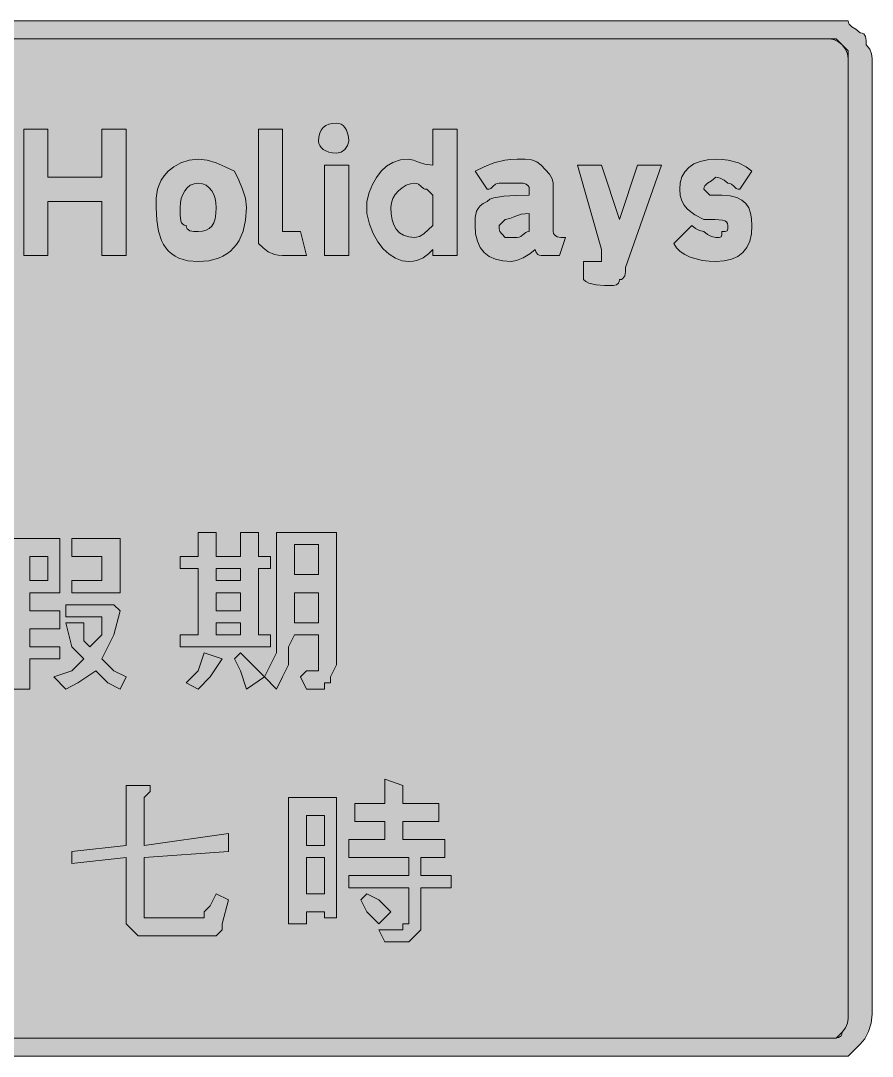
# Model space of a CAD drawing. Header units: metres. Extents: x 12 to 556, y 31 to 238.
# Drawn here: x 386 to 555.8, y 31.4 to 237.8 of the extents above; entities that cross this region are included whole.
import ezdxf

# ---------------------------------------------------------------- set-up
doc = ezdxf.new("R2010")
doc.units = ezdxf.units.M
doc.layers.add('FILL_BLACK_000000', color=7, linetype='Continuous', true_color=0x000000)
doc.layers.add('FILL_WHITE_FFFFFF', color=7, linetype='Continuous', true_color=0xffffff)

msp = doc.modelspace()

# ---------------------------------------------------------------- hatches: boundary and pattern name
at = {"layer": 'FILL_BLACK_000000', "true_color": 0x000000}
h = msp.add_hatch(color=7, dxfattribs=at)
h.dxf.hatch_style = 1
h.paths.add_polyline_path([(550.95, 237.84), (551, 237.44), (551.16, 237.13), (551.7, 236.64), (552.47, 236.15), (553.35, 235.44), (553.75, 235.39), (554.04, 235.23), (554.4, 234.69), (554.53, 233.92), (554.55, 233.04), (555.24, 232.14), (555.6, 231.24), (555.73, 230.34), (555.75, 229.44), (555.75, 39.84), (555.54, 38.06), (555, 36.39), (554.23, 34.95), (553.35, 33.84), (550.95, 31.44), (547.35, 31.44), (20.55, 31.44), (18.77, 31.48), (17.1, 31.74), (16.34, 32.03), (15.66, 32.45), (15.05, 33.05), (14.55, 33.84), (13.67, 34.95), (12.9, 36.39), (12.36, 38.06), (12.15, 39.84), (12.15, 229.44), (12.36, 231.22), (12.9, 232.89), (13.67, 234.33), (14.55, 235.44), (15.05, 236.23), (15.66, 236.83), (16.34, 237.25), (17.1, 237.54), (18.77, 237.8), (20.55, 237.84), (547.35, 237.84), (550.95, 237.84)])
h.paths.add_polyline_path([(18.79, 233.83), (17.98, 233.35), (17.25, 232.74), (16.64, 232.01), (16.16, 231.2), (15.86, 230.34), (15.75, 229.44), (15.75, 39.84), (15.77, 39.13), (15.9, 38.64), (16.26, 38.15), (16.95, 37.44), (16.95, 36.24), (17.85, 35.55), (18.75, 35.19), (19.65, 35.06), (20.55, 35.04), (547.35, 35.04), (548.23, 35.06), (549, 35.19), (549.54, 35.55), (549.7, 35.84), (549.75, 36.24), (550.44, 37.14), (550.8, 38.04), (550.93, 38.94), (550.95, 39.84), (550.95, 229.44), (550.93, 230.34), (550.8, 231.24), (550.44, 232.14), (549.75, 233.04), (549, 233.64), (548.23, 234.05), (547.35, 234.24), (20.55, 234.24), (19.65, 234.13), (18.79, 233.83)], flags=16)
h = msp.add_hatch(color=7, dxfattribs=at)
h.dxf.hatch_style = 1
h.paths.add_polyline_path([(451.14, 212.96), (450.6, 212.19), (449.83, 211.65), (448.95, 211.44), (448.11, 211.49), (447.37, 211.65), (446.76, 211.88), (446.25, 212.19), (445.86, 212.55), (445.57, 212.96), (445.41, 213.39), (445.35, 213.84), (445.41, 214.68), (445.57, 215.41), (445.86, 216.03), (446.25, 216.54), (446.76, 216.93), (447.37, 217.21), (448.11, 217.38), (448.95, 217.44), (449.4, 217.38), (449.83, 217.21), (450.24, 216.93), (450.6, 216.54), (450.91, 216.03), (451.14, 215.41), (451.3, 214.68), (451.35, 213.84), (451.14, 212.96)])
h = msp.add_hatch(color=7, dxfattribs=at)
h.dxf.hatch_style = 1
h.paths.add_polyline_path([(396.15, 206.64), (402.15, 206.64), (402.15, 216.24), (406.95, 216.24), (406.95, 191.04), (402.15, 191.04), (402.15, 201.84), (396.15, 201.84), (391.35, 201.84), (391.35, 191.04), (386.55, 191.04), (386.55, 216.24), (391.35, 216.24), (391.35, 206.64), (396.15, 206.64)])
h = msp.add_hatch(color=7, dxfattribs=at)
h.dxf.hatch_style = 1
h.paths.add_polyline_path([(438.15, 197.04), (438.15, 195.84), (441.75, 195.84), (442.95, 191.04), (441.75, 191.04), (438.15, 191.04), (437.3, 191.09), (436.56, 191.25), (435.3, 191.79), (434.27, 192.56), (433.35, 193.44), (433.35, 194.64), (433.35, 216.24), (438.15, 216.24), (438.15, 197.04)])
h = msp.add_hatch(color=7, dxfattribs=at)
h.dxf.hatch_style = 1
h.paths.add_polyline_path([(472.95, 216.24), (472.95, 191.04), (468.15, 191.04), (468.15, 192.24), (467.23, 191.36), (466.2, 190.59), (464.94, 190.05), (464.2, 189.89), (463.35, 189.84), (462, 190.01), (460.69, 190.5), (459.43, 191.3), (458.25, 192.39), (457.19, 193.77), (456.26, 195.41), (455.51, 197.3), (454.95, 199.44), (454.95, 201.84), (455.46, 203.58), (456.09, 205.18), (456.87, 206.61), (457.8, 207.84), (458.9, 208.85), (460.18, 209.6), (461.66, 210.08), (463.35, 210.24), (464.27, 210.05), (465.3, 209.64), (466.56, 209.23), (468.15, 209.04), (468.15, 216.24), (472.95, 216.24)])
h.paths.add_polyline_path([(468.15, 203.04), (466.95, 204.24), (466.55, 204.29), (466.24, 204.43), (465.75, 204.84), (465.26, 205.25), (464.95, 205.39), (464.55, 205.44), (463.65, 205.33), (462.79, 205.03), (461.98, 204.55), (461.25, 203.94), (460.64, 203.21), (460.16, 202.4), (459.86, 201.54), (459.75, 200.64), (459.81, 199.35), (459.99, 198.18), (460.32, 197.16), (460.8, 196.29), (461.45, 195.59), (462.28, 195.07), (463.31, 194.75), (464.55, 194.64), (465.45, 194.85), (466.35, 195.39), (468.15, 197.04), (468.15, 201.84), (468.15, 203.04)], flags=16)
h = msp.add_hatch(color=7, dxfattribs=at)
h.dxf.hatch_style = 1
h.paths.add_polyline_path([(430.29, 195.91), (429.93, 194.94), (429.49, 194.06), (428.98, 193.26), (428.4, 192.54), (427.75, 191.91), (427.02, 191.36), (426.24, 190.89), (425.38, 190.51), (423.49, 190.01), (421.35, 189.84), (419.27, 190.01), (418.35, 190.22), (417.51, 190.51), (416.74, 190.89), (416.06, 191.36), (415.44, 191.91), (414.9, 192.54), (414.43, 193.26), (414.03, 194.06), (413.42, 195.91), (413.06, 198.11), (412.95, 200.64), (412.99, 202.44), (413.25, 204.24), (413.54, 205.14), (413.96, 206.04), (414.56, 206.94), (415.35, 207.84), (416.46, 208.72), (417.9, 209.49), (419.57, 210.03), (421.35, 210.24), (423.15, 210.03), (424.95, 209.49), (426.75, 208.72), (428.55, 207.84), (429.43, 206.04), (430.2, 204.24), (430.74, 202.44), (430.95, 200.64), (430.78, 198.11), (430.29, 195.91)])
h.paths.add_polyline_path([(424.72, 202.4), (424.44, 203.21), (424.05, 203.94), (423.54, 204.55), (422.92, 205.03), (422.19, 205.33), (421.35, 205.44), (420.51, 205.33), (419.77, 205.03), (419.16, 204.55), (418.65, 203.94), (418.26, 203.21), (417.97, 202.4), (417.81, 201.54), (417.75, 200.64), (417.77, 199.06), (417.9, 197.94), (418.04, 197.55), (418.26, 197.26), (418.55, 197.1), (418.95, 197.04), (419, 196.64), (419.16, 196.35), (419.7, 195.99), (420.47, 195.86), (421.35, 195.84), (422.19, 195.9), (422.92, 196.08), (423.54, 196.41), (424.05, 196.89), (424.44, 197.54), (424.72, 198.37), (424.89, 199.4), (424.95, 200.64), (424.89, 201.54), (424.72, 202.4)], flags=16)
h = msp.add_hatch(color=7, dxfattribs=at)
h.dxf.hatch_style = 1
h.paths.add_polyline_path([(446.55, 191.04), (446.55, 209.04), (451.35, 209.04), (451.35, 191.04), (446.55, 191.04)])
h = msp.add_hatch(color=7, dxfattribs=at)
h.dxf.hatch_style = 1
h.paths.add_polyline_path([(489.75, 191.04), (489.35, 191.09), (489.06, 191.23), (488.7, 191.64), (488.55, 192.24), (487.46, 191.36), (486.15, 190.59), (484.84, 190.05), (483.75, 189.84), (482.06, 189.95), (480.6, 190.29), (479.36, 190.85), (478.35, 191.64), (477.56, 192.65), (477, 193.89), (476.66, 195.35), (476.55, 197.04), (476.59, 198.63), (476.85, 199.89), (477.14, 200.43), (477.56, 200.92), (478.16, 201.39), (478.95, 201.84), (479.51, 202.24), (480.26, 202.53), (482.25, 202.89), (484.69, 203.02), (487.35, 203.04), (487.35, 204.24), (487.3, 204.64), (487.16, 204.93), (486.75, 205.29), (486.15, 205.44), (484.95, 205.44), (481.35, 205.44), (480.95, 205.39), (480.64, 205.25), (480.15, 204.84), (479.66, 204.43), (479.35, 204.29), (478.95, 204.24), (476.55, 207.84), (478.37, 208.72), (480.3, 209.49), (482.46, 210.03), (483.65, 210.19), (484.95, 210.24), (486.54, 210.22), (487.8, 210.09), (488.83, 209.73), (489.75, 209.04), (491.4, 207.24), (491.94, 206.34), (492.15, 205.44), (492.15, 195.84), (492.2, 195.44), (492.36, 195.15), (492.9, 194.79), (493.67, 194.66), (494.55, 194.64), (493.35, 191.04), (489.75, 191.04)])
h.paths.add_polyline_path([(481.5, 195.84), (481.86, 195.35), (482.55, 194.64), (484.95, 194.64), (485.35, 194.69), (485.66, 194.83), (486.15, 195.24), (486.64, 195.65), (486.95, 195.79), (487.35, 195.84), (487.35, 199.44), (485.76, 199.25), (484.5, 198.84), (483.47, 198.43), (482.55, 198.24), (481.35, 197.04), (481.37, 196.33), (481.5, 195.84)], flags=16)
h = msp.add_hatch(color=7, dxfattribs=at)
h.dxf.hatch_style = 1
h.paths.add_polyline_path([(506.55, 188.64), (506.53, 187.76), (506.4, 186.99), (506.04, 186.45), (505.75, 186.29), (505.35, 186.24), (505.3, 185.84), (505.16, 185.55), (504.75, 185.19), (504.15, 185.04), (502.37, 185.06), (500.7, 185.19), (499.26, 185.55), (498.65, 185.84), (498.15, 186.24), (498.15, 189.84), (499.35, 189.84), (501.75, 189.84), (501.75, 191.04), (501.75, 192.24), (496.95, 209.04), (501.75, 209.04), (505.35, 198.24), (508.95, 209.04), (513.75, 209.04), (506.55, 188.64)])
h = msp.add_hatch(color=7, dxfattribs=at)
h.dxf.hatch_style = 1
h.paths.add_polyline_path([(531.64, 195.35), (531.3, 193.89), (530.74, 192.65), (529.95, 191.64), (528.94, 190.85), (527.7, 190.29), (526.24, 189.95), (524.55, 189.84), (523.2, 189.9), (521.89, 190.06), (520.63, 190.35), (519.45, 190.74), (518.39, 191.25), (517.46, 191.86), (516.71, 192.6), (516.15, 193.44), (519.75, 197.04), (520.5, 196.44), (521.27, 196.03), (522.15, 195.84), (522.9, 195.24), (523.67, 194.83), (524.55, 194.64), (525.24, 194.66), (525.6, 194.79), (525.73, 195.15), (525.75, 195.84), (526.44, 195.86), (526.8, 195.99), (526.93, 196.35), (526.95, 197.04), (526.89, 197.44), (526.71, 197.73), (526.38, 197.95), (525.9, 198.09), (524.42, 198.22), (522.15, 198.24), (520.39, 199.18), (519.58, 199.72), (518.85, 200.34), (518.24, 201.08), (517.76, 201.95), (517.46, 203), (517.35, 204.24), (517.46, 205.53), (517.8, 206.7), (518.36, 207.72), (519.15, 208.59), (520.16, 209.29), (521.4, 209.81), (522.86, 210.13), (524.55, 210.24), (525.84, 210.19), (527.02, 210.03), (529.05, 209.49), (530.63, 208.72), (531.75, 207.84), (529.35, 204.24), (528.95, 204.29), (528.64, 204.43), (528.15, 204.84), (527.66, 205.25), (527.35, 205.39), (526.95, 205.44), (526.2, 206.04), (525.43, 206.45), (524.55, 206.64), (523.67, 205.93), (522.9, 205.44), (522.36, 204.95), (522.2, 204.64), (522.15, 204.24), (523.35, 203.04), (525.75, 203.04), (527.39, 202.93), (528.71, 202.61), (529.76, 202.09), (530.55, 201.39), (531.12, 200.52), (531.49, 199.5), (531.69, 198.33), (531.75, 197.04), (531.64, 195.35)])
h = msp.add_hatch(color=7, dxfattribs=at)
h.dxf.hatch_style = 1
h.paths.add_polyline_path([(393.75, 123.84), (387.75, 123.84), (387.75, 120.24), (393.75, 120.24), (393.75, 116.64), (387.75, 116.64), (387.75, 113.04), (393.75, 113.04), (393.75, 110.64), (387.75, 110.64), (387.75, 104.64), (384.15, 104.64), (384.15, 134.64), (393.75, 134.64), (393.75, 123.84)])
h.paths.add_polyline_path([(391.35, 131.04), (387.75, 131.04), (387.75, 126.24), (391.35, 126.24), (391.35, 131.04)], flags=16)
h = msp.add_hatch(color=7, dxfattribs=at)
h.dxf.hatch_style = 1
h.paths.add_polyline_path([(405.75, 134.64), (405.75, 123.84), (396.15, 123.84), (396.15, 126.24), (402.15, 126.24), (402.15, 131.04), (396.15, 131.04), (396.15, 134.64), (405.75, 134.64)])
h = msp.add_hatch(color=7, dxfattribs=at)
h.dxf.hatch_style = 1
h.paths.add_polyline_path([(424.95, 135.84), (424.95, 134.64), (424.95, 131.04), (429.75, 131.04), (429.75, 135.84), (432.15, 135.84), (433.35, 135.84), (433.35, 134.64), (433.35, 131.04), (435.75, 131.04), (435.75, 128.64), (433.35, 128.64), (433.35, 115.44), (435.75, 115.44), (435.75, 113.04), (417.75, 113.04), (417.75, 115.44), (421.35, 115.44), (421.35, 128.64), (417.75, 128.64), (417.75, 131.04), (421.35, 131.04), (421.35, 135.84), (423.75, 135.84), (424.95, 135.84)])
h.paths.add_polyline_path([(424.95, 120.24), (429.75, 120.24), (429.75, 123.84), (424.95, 123.84), (424.95, 120.24)], flags=16)
h.paths.add_polyline_path([(424.95, 117.84), (424.95, 115.44), (429.75, 115.44), (429.75, 117.84), (424.95, 117.84)], flags=16)
h.paths.add_polyline_path([(429.75, 128.64), (424.95, 128.64), (424.95, 126.24), (429.75, 126.24), (429.75, 128.64)], flags=16)
h = msp.add_hatch(color=7, dxfattribs=at)
h.dxf.hatch_style = 1
h.paths.add_polyline_path([(447.75, 107.04), (447.75, 105.84), (446.55, 105.84), (446.55, 104.64), (442.95, 104.64), (441.75, 107.04), (442.95, 108.24), (445.35, 108.24), (445.35, 109.44), (445.35, 115.44), (440.55, 115.44), (439.35, 113.04), (439.35, 109.44), (438.15, 107.04), (436.95, 104.64), (434.55, 107.04), (435.75, 109.44), (436.95, 111.84), (436.95, 116.64), (436.95, 121.44), (436.95, 135.84), (448.95, 135.84), (448.95, 109.44), (447.75, 107.04)])
h.paths.add_polyline_path([(440.55, 123.84), (440.55, 117.84), (445.35, 117.84), (445.35, 123.84), (440.55, 123.84)], flags=16)
h.paths.add_polyline_path([(445.35, 133.44), (440.55, 133.44), (440.55, 127.44), (445.35, 127.44), (445.35, 133.44)], flags=16)
h = msp.add_hatch(color=7, dxfattribs=at)
h.dxf.hatch_style = 1
h.paths.add_polyline_path([(403.35, 121.44), (404.55, 121.44), (405.75, 120.24), (404.55, 115.44), (402.15, 110.64), (404.55, 108.24), (406.95, 107.04), (405.75, 104.64), (403.35, 105.84), (400.95, 108.24), (397.35, 105.84), (394.95, 104.64), (392.55, 107.04), (396.15, 108.24), (398.55, 110.64), (396.15, 113.04), (394.95, 117.84), (398.55, 117.84), (398.55, 114.24), (399.75, 113.04), (402.15, 115.44), (402.15, 119.04), (394.95, 119.04), (394.95, 121.44), (403.35, 121.44)])
h = msp.add_hatch(color=7, dxfattribs=at)
h.dxf.hatch_style = 1
h.paths.add_polyline_path([(421.35, 108.24), (422.55, 111.84), (426.15, 110.64), (423.75, 107.04), (421.35, 104.64), (418.95, 105.84), (421.35, 108.24)])
h = msp.add_hatch(color=7, dxfattribs=at)
h.dxf.hatch_style = 1
h.paths.add_polyline_path([(432.15, 109.44), (434.55, 107.04), (430.95, 104.64), (429.75, 108.24), (428.55, 110.64), (429.75, 111.84), (432.15, 109.44)])
h = msp.add_hatch(color=7, dxfattribs=at)
h.dxf.hatch_style = 1
h.paths.add_polyline_path([(410.55, 85.44), (411.75, 85.44), (411.75, 84.24), (410.55, 83.04), (410.55, 73.44), (427.35, 75.84), (427.35, 72.24), (410.55, 71.04), (410.55, 61.44), (410.55, 60.24), (410.55, 59.04), (411.75, 59.04), (420.15, 59.04), (421.35, 59.04), (422.55, 59.04), (422.55, 60.24), (423.75, 61.44), (424.95, 63.84), (427.35, 62.64), (426.15, 57.84), (426.15, 56.64), (424.95, 55.44), (422.55, 55.44), (421.35, 55.44), (411.75, 55.44), (409.35, 55.44), (408.15, 56.64), (406.95, 57.84), (406.95, 60.24), (406.95, 71.04), (396.15, 69.84), (396.15, 72.24), (406.95, 73.44), (406.95, 85.44), (409.35, 85.44), (410.55, 85.44)])
h = msp.add_hatch(color=7, dxfattribs=at)
h.dxf.hatch_style = 1
h.paths.add_polyline_path([(458.55, 78.24), (452.55, 78.24), (452.55, 81.84), (458.55, 81.84), (458.55, 86.64), (462.15, 85.44), (462.15, 84.24), (462.15, 81.84), (469.35, 81.84), (469.35, 78.24), (462.15, 78.24), (462.15, 74.64), (470.55, 74.64), (470.55, 71.04), (465.75, 71.04), (465.75, 67.44), (471.75, 67.44), (471.75, 65.04), (465.75, 65.04), (465.75, 57.84), (465.75, 56.64), (464.55, 55.44), (463.35, 54.24), (462.15, 54.24), (458.55, 54.24), (457.35, 56.64), (460.95, 56.64), (462.15, 56.64), (462.15, 57.84), (463.35, 57.84), (463.35, 59.04), (463.35, 65.04), (451.35, 65.04), (451.35, 67.44), (463.35, 67.44), (463.35, 71.04), (451.35, 71.04), (451.35, 74.64), (458.55, 74.64), (458.55, 78.24)])
h = msp.add_hatch(color=7, dxfattribs=at)
h.dxf.hatch_style = 1
h.paths.add_polyline_path([(446.55, 59.04), (446.55, 60.24), (442.95, 60.24), (442.95, 57.84), (439.35, 57.84), (439.35, 59.04), (439.35, 83.04), (448.95, 83.04), (448.95, 59.04), (446.55, 59.04)])
h.paths.add_polyline_path([(442.95, 79.44), (442.95, 73.44), (446.55, 73.44), (446.55, 79.44), (442.95, 79.44)], flags=16)
h.paths.add_polyline_path([(446.55, 71.04), (442.95, 71.04), (442.95, 63.84), (446.55, 63.84), (446.55, 71.04)], flags=16)
h = msp.add_hatch(color=7, dxfattribs=at)
h.dxf.hatch_style = 1
h.paths.add_polyline_path([(457.35, 62.64), (459.75, 60.24), (457.35, 57.84), (454.95, 60.24), (453.75, 62.64), (454.95, 63.84), (457.35, 62.64)])
at = {"layer": 'FILL_WHITE_FFFFFF', "true_color": 0xffffff}
h = msp.add_hatch(color=7, dxfattribs=at)
h.dxf.hatch_style = 1
h.paths.add_polyline_path([(547.35, 234.24), (548.55, 234.24), (549.75, 233.04), (550.95, 231.84), (550.95, 229.44), (550.95, 39.84), (550.93, 38.94), (550.8, 38.04), (550.44, 37.14), (549.75, 36.24), (548.55, 35.04), (547.35, 35.04), (20.55, 35.04), (19.65, 35.06), (18.75, 35.19), (17.85, 35.55), (16.95, 36.24), (16.95, 37.44), (16.26, 38.15), (15.9, 38.64), (15.77, 39.13), (15.75, 39.84), (15.75, 229.44), (15.86, 230.34), (16.16, 231.2), (16.64, 232.01), (17.25, 232.74), (17.98, 233.35), (18.79, 233.83), (19.65, 234.13), (20.55, 234.24), (547.35, 234.24)])

# ---------------------------------------------------------------- linework, layer by layer
at = {"layer": 'FILL_BLACK_000000', "lineweight": 0, "true_color": 0x000000}
for points in [[(20.55, 237.84), (547.35, 237.84), (550.95, 237.84), (551, 237.44), (551.16, 237.13), (551.7, 236.64), (552.47, 236.15), (553.35, 235.44), (553.75, 235.39), (554.04, 235.23), (554.4, 234.69), (554.53, 233.92), (554.55, 233.04), (555.24, 232.14), (555.6, 231.24), (555.73, 230.34), (555.75, 229.44), (555.75, 39.84), (555.54, 38.06), (555, 36.39), (554.23, 34.95), (553.35, 33.84), (550.95, 31.44), (547.35, 31.44), (20.55, 31.44)], [(20.55, 35.04), (547.35, 35.04), (548.23, 35.06), (549, 35.19), (549.54, 35.55), (549.7, 35.84), (549.75, 36.24), (550.44, 37.14), (550.8, 38.04), (550.93, 38.94), (550.95, 39.84), (550.95, 229.44), (550.93, 230.34), (550.8, 231.24), (550.44, 232.14), (549.75, 233.04), (549, 233.64), (548.23, 234.05), (547.35, 234.24), (20.55, 234.24)]]:
    msp.add_lwpolyline(points, dxfattribs=at)
for points in [[(451.14, 212.96), (450.6, 212.19), (449.83, 211.65), (448.95, 211.44), (448.11, 211.49), (447.37, 211.65), (446.76, 211.88), (446.25, 212.19), (445.86, 212.55), (445.57, 212.96), (445.41, 213.39), (445.35, 213.84), (445.41, 214.68), (445.57, 215.41), (445.86, 216.03), (446.25, 216.54), (446.76, 216.93), (447.37, 217.21), (448.11, 217.38), (448.95, 217.44), (449.4, 217.38), (449.83, 217.21), (450.24, 216.93), (450.6, 216.54), (450.91, 216.03), (451.14, 215.41), (451.3, 214.68), (451.35, 213.84)], [(396.15, 206.64), (402.15, 206.64), (402.15, 216.24), (406.95, 216.24), (406.95, 191.04), (402.15, 191.04), (402.15, 201.84), (396.15, 201.84), (391.35, 201.84), (391.35, 191.04), (386.55, 191.04), (386.55, 216.24), (391.35, 216.24), (391.35, 206.64)], [(438.15, 197.04), (438.15, 195.84), (441.75, 195.84), (442.95, 191.04), (441.75, 191.04), (438.15, 191.04), (437.3, 191.09), (436.56, 191.25), (435.3, 191.79), (434.27, 192.56), (433.35, 193.44), (433.35, 194.64), (433.35, 216.24), (438.15, 216.24)], [(472.95, 216.24), (472.95, 191.04), (468.15, 191.04), (468.15, 192.24), (467.23, 191.36), (466.2, 190.59), (464.94, 190.05), (464.2, 189.89), (463.35, 189.84), (462, 190.01), (460.69, 190.5), (459.43, 191.3), (458.25, 192.39), (457.19, 193.77), (456.26, 195.41), (455.51, 197.3), (454.95, 199.44), (454.95, 201.84), (455.46, 203.58), (456.09, 205.18), (456.87, 206.61), (457.8, 207.84), (458.9, 208.85), (460.18, 209.6), (461.66, 210.08), (463.35, 210.24), (464.27, 210.05), (465.3, 209.64), (466.56, 209.23), (468.15, 209.04), (468.15, 216.24)], [(430.29, 195.91), (429.93, 194.94), (429.49, 194.06), (428.98, 193.26), (428.4, 192.54), (427.75, 191.91), (427.02, 191.36), (426.24, 190.89), (425.38, 190.51), (423.49, 190.01), (421.35, 189.84), (419.27, 190.01), (418.35, 190.22), (417.51, 190.51), (416.74, 190.89), (416.06, 191.36), (415.44, 191.91), (414.9, 192.54), (414.43, 193.26), (414.03, 194.06), (413.42, 195.91), (413.06, 198.11), (412.95, 200.64), (412.99, 202.44), (413.25, 204.24), (413.54, 205.14), (413.96, 206.04), (414.56, 206.94), (415.35, 207.84), (416.46, 208.72), (417.9, 209.49), (419.57, 210.03), (421.35, 210.24), (423.15, 210.03), (424.95, 209.49), (426.75, 208.72), (428.55, 207.84), (429.43, 206.04), (430.2, 204.24), (430.74, 202.44), (430.95, 200.64), (430.78, 198.11)], [(446.55, 191.04), (446.55, 209.04), (451.35, 209.04), (451.35, 191.04)], [(489.75, 191.04), (489.35, 191.09), (489.06, 191.23), (488.7, 191.64), (488.55, 192.24), (487.46, 191.36), (486.15, 190.59), (484.84, 190.05), (483.75, 189.84), (482.06, 189.95), (480.6, 190.29), (479.36, 190.85), (478.35, 191.64), (477.56, 192.65), (477, 193.89), (476.66, 195.35), (476.55, 197.04), (476.59, 198.63), (476.85, 199.89), (477.14, 200.43), (477.56, 200.92), (478.16, 201.39), (478.95, 201.84), (479.51, 202.24), (480.26, 202.53), (482.25, 202.89), (484.69, 203.02), (487.35, 203.04), (487.35, 204.24), (487.3, 204.64), (487.16, 204.93), (486.75, 205.29), (486.15, 205.44), (484.95, 205.44), (481.35, 205.44), (480.95, 205.39), (480.64, 205.25), (480.15, 204.84), (479.66, 204.43), (479.35, 204.29), (478.95, 204.24), (476.55, 207.84), (478.37, 208.72), (480.3, 209.49), (482.46, 210.03), (483.65, 210.19), (484.95, 210.24), (486.54, 210.22), (487.8, 210.09), (488.83, 209.73), (489.75, 209.04), (491.4, 207.24), (491.94, 206.34), (492.15, 205.44), (492.15, 195.84), (492.2, 195.44), (492.36, 195.15), (492.9, 194.79), (493.67, 194.66), (494.55, 194.64), (493.35, 191.04)], [(506.55, 188.64), (506.53, 187.76), (506.4, 186.99), (506.04, 186.45), (505.75, 186.29), (505.35, 186.24), (505.3, 185.84), (505.16, 185.55), (504.75, 185.19), (504.15, 185.04), (502.37, 185.06), (500.7, 185.19), (499.26, 185.55), (498.65, 185.84), (498.15, 186.24), (498.15, 189.84), (499.35, 189.84), (501.75, 189.84), (501.75, 191.04), (501.75, 192.24), (496.95, 209.04), (501.75, 209.04), (505.35, 198.24), (508.95, 209.04), (513.75, 209.04)], [(531.64, 195.35), (531.3, 193.89), (530.74, 192.65), (529.95, 191.64), (528.94, 190.85), (527.7, 190.29), (526.24, 189.95), (524.55, 189.84), (523.2, 189.9), (521.89, 190.06), (520.63, 190.35), (519.45, 190.74), (518.39, 191.25), (517.46, 191.86), (516.71, 192.6), (516.15, 193.44), (519.75, 197.04), (520.5, 196.44), (521.27, 196.03), (522.15, 195.84), (522.9, 195.24), (523.67, 194.83), (524.55, 194.64), (525.24, 194.66), (525.6, 194.79), (525.73, 195.15), (525.75, 195.84), (526.44, 195.86), (526.8, 195.99), (526.93, 196.35), (526.95, 197.04), (526.89, 197.44), (526.71, 197.73), (526.38, 197.95), (525.9, 198.09), (524.42, 198.22), (522.15, 198.24), (520.39, 199.18), (519.58, 199.72), (518.85, 200.34), (518.24, 201.08), (517.76, 201.95), (517.46, 203), (517.35, 204.24), (517.46, 205.53), (517.8, 206.7), (518.36, 207.72), (519.15, 208.59), (520.16, 209.29), (521.4, 209.81), (522.86, 210.13), (524.55, 210.24), (525.84, 210.19), (527.02, 210.03), (529.05, 209.49), (530.63, 208.72), (531.75, 207.84), (529.35, 204.24), (528.95, 204.29), (528.64, 204.43), (528.15, 204.84), (527.66, 205.25), (527.35, 205.39), (526.95, 205.44), (526.2, 206.04), (525.43, 206.45), (524.55, 206.64), (523.67, 205.93), (522.9, 205.44), (522.36, 204.95), (522.2, 204.64), (522.15, 204.24), (523.35, 203.04), (525.75, 203.04), (527.39, 202.93), (528.71, 202.61), (529.76, 202.09), (530.55, 201.39), (531.12, 200.52), (531.49, 199.5), (531.69, 198.33), (531.75, 197.04)], [(424.72, 202.4), (424.44, 203.21), (424.05, 203.94), (423.54, 204.55), (422.92, 205.03), (422.19, 205.33), (421.35, 205.44), (420.51, 205.33), (419.77, 205.03), (419.16, 204.55), (418.65, 203.94), (418.26, 203.21), (417.97, 202.4), (417.81, 201.54), (417.75, 200.64), (417.77, 199.06), (417.9, 197.94), (418.04, 197.55), (418.26, 197.26), (418.55, 197.1), (418.95, 197.04), (419, 196.64), (419.16, 196.35), (419.7, 195.99), (420.47, 195.86), (421.35, 195.84), (422.19, 195.9), (422.92, 196.08), (423.54, 196.41), (424.05, 196.89), (424.44, 197.54), (424.72, 198.37), (424.89, 199.4), (424.95, 200.64), (424.89, 201.54)], [(468.15, 203.04), (466.95, 204.24), (466.55, 204.29), (466.24, 204.43), (465.75, 204.84), (465.26, 205.25), (464.95, 205.39), (464.55, 205.44), (463.65, 205.33), (462.79, 205.03), (461.98, 204.55), (461.25, 203.94), (460.64, 203.21), (460.16, 202.4), (459.86, 201.54), (459.75, 200.64), (459.81, 199.35), (459.99, 198.18), (460.32, 197.16), (460.8, 196.29), (461.45, 195.59), (462.28, 195.07), (463.31, 194.75), (464.55, 194.64), (465.45, 194.85), (466.35, 195.39), (468.15, 197.04), (468.15, 201.84)], [(481.5, 195.84), (481.86, 195.35), (482.55, 194.64), (484.95, 194.64), (485.35, 194.69), (485.66, 194.83), (486.15, 195.24), (486.64, 195.65), (486.95, 195.79), (487.35, 195.84), (487.35, 199.44), (485.76, 199.25), (484.5, 198.84), (483.47, 198.43), (482.55, 198.24), (481.35, 197.04), (481.37, 196.33)], [(393.75, 123.84), (387.75, 123.84), (387.75, 120.24), (393.75, 120.24), (393.75, 116.64), (387.75, 116.64), (387.75, 113.04), (393.75, 113.04), (393.75, 110.64), (387.75, 110.64), (387.75, 104.64), (384.15, 104.64), (384.15, 134.64), (393.75, 134.64)], [(405.75, 134.64), (405.75, 123.84), (396.15, 123.84), (396.15, 126.24), (402.15, 126.24), (402.15, 131.04), (396.15, 131.04), (396.15, 134.64)], [(424.95, 135.84), (424.95, 134.64), (424.95, 131.04), (429.75, 131.04), (429.75, 135.84), (432.15, 135.84), (433.35, 135.84), (433.35, 134.64), (433.35, 131.04), (435.75, 131.04), (435.75, 128.64), (433.35, 128.64), (433.35, 115.44), (435.75, 115.44), (435.75, 113.04), (417.75, 113.04), (417.75, 115.44), (421.35, 115.44), (421.35, 128.64), (417.75, 128.64), (417.75, 131.04), (421.35, 131.04), (421.35, 135.84), (423.75, 135.84)], [(447.75, 107.04), (447.75, 105.84), (446.55, 105.84), (446.55, 104.64), (442.95, 104.64), (441.75, 107.04), (442.95, 108.24), (445.35, 108.24), (445.35, 109.44), (445.35, 115.44), (440.55, 115.44), (439.35, 113.04), (439.35, 109.44), (438.15, 107.04), (436.95, 104.64), (434.55, 107.04), (435.75, 109.44), (436.95, 111.84), (436.95, 116.64), (436.95, 121.44), (436.95, 135.84), (448.95, 135.84), (448.95, 109.44)], [(445.35, 133.44), (440.55, 133.44), (440.55, 127.44), (445.35, 127.44)], [(391.35, 131.04), (387.75, 131.04), (387.75, 126.24), (391.35, 126.24)], [(429.75, 128.64), (424.95, 128.64), (424.95, 126.24), (429.75, 126.24)], [(424.95, 120.24), (429.75, 120.24), (429.75, 123.84), (424.95, 123.84)], [(440.55, 123.84), (440.55, 117.84), (445.35, 117.84), (445.35, 123.84)], [(403.35, 121.44), (404.55, 121.44), (405.75, 120.24), (404.55, 115.44), (402.15, 110.64), (404.55, 108.24), (406.95, 107.04), (405.75, 104.64), (403.35, 105.84), (400.95, 108.24), (397.35, 105.84), (394.95, 104.64), (392.55, 107.04), (396.15, 108.24), (398.55, 110.64), (396.15, 113.04), (394.95, 117.84), (398.55, 117.84), (398.55, 114.24), (399.75, 113.04), (402.15, 115.44), (402.15, 119.04), (394.95, 119.04), (394.95, 121.44)], [(424.95, 117.84), (424.95, 115.44), (429.75, 115.44), (429.75, 117.84)], [(421.35, 108.24), (422.55, 111.84), (426.15, 110.64), (423.75, 107.04), (421.35, 104.64), (418.95, 105.84)], [(432.15, 109.44), (434.55, 107.04), (430.95, 104.64), (429.75, 108.24), (428.55, 110.64), (429.75, 111.84)], [(410.55, 85.44), (411.75, 85.44), (411.75, 84.24), (410.55, 83.04), (410.55, 73.44), (427.35, 75.84), (427.35, 72.24), (410.55, 71.04), (410.55, 61.44), (410.55, 60.24), (410.55, 59.04), (411.75, 59.04), (420.15, 59.04), (421.35, 59.04), (422.55, 59.04), (422.55, 60.24), (423.75, 61.44), (424.95, 63.84), (427.35, 62.64), (426.15, 57.84), (426.15, 56.64), (424.95, 55.44), (422.55, 55.44), (421.35, 55.44), (411.75, 55.44), (409.35, 55.44), (408.15, 56.64), (406.95, 57.84), (406.95, 60.24), (406.95, 71.04), (396.15, 69.84), (396.15, 72.24), (406.95, 73.44), (406.95, 85.44), (409.35, 85.44)], [(458.55, 78.24), (452.55, 78.24), (452.55, 81.84), (458.55, 81.84), (458.55, 86.64), (462.15, 85.44), (462.15, 84.24), (462.15, 81.84), (469.35, 81.84), (469.35, 78.24), (462.15, 78.24), (462.15, 74.64), (470.55, 74.64), (470.55, 71.04), (465.75, 71.04), (465.75, 67.44), (471.75, 67.44), (471.75, 65.04), (465.75, 65.04), (465.75, 57.84), (465.75, 56.64), (464.55, 55.44), (463.35, 54.24), (462.15, 54.24), (458.55, 54.24), (457.35, 56.64), (460.95, 56.64), (462.15, 56.64), (462.15, 57.84), (463.35, 57.84), (463.35, 59.04), (463.35, 65.04), (451.35, 65.04), (451.35, 67.44), (463.35, 67.44), (463.35, 71.04), (451.35, 71.04), (451.35, 74.64), (458.55, 74.64)], [(446.55, 59.04), (446.55, 60.24), (442.95, 60.24), (442.95, 57.84), (439.35, 57.84), (439.35, 59.04), (439.35, 83.04), (448.95, 83.04), (448.95, 59.04)], [(442.95, 79.44), (442.95, 73.44), (446.55, 73.44), (446.55, 79.44)], [(446.55, 71.04), (442.95, 71.04), (442.95, 63.84), (446.55, 63.84)], [(457.35, 62.64), (459.75, 60.24), (457.35, 57.84), (454.95, 60.24), (453.75, 62.64), (454.95, 63.84)]]:
    msp.add_lwpolyline(points, close=True, dxfattribs=at)
at = {"layer": 'FILL_WHITE_FFFFFF', "lineweight": 0, "true_color": 0xffffff}
msp.add_lwpolyline([(20.55, 234.24), (547.35, 234.24), (548.55, 234.24), (549.75, 233.04), (550.95, 231.84), (550.95, 229.44), (550.95, 39.84), (550.93, 38.94), (550.8, 38.04), (550.44, 37.14), (549.75, 36.24), (548.55, 35.04), (547.35, 35.04), (20.55, 35.04)], dxfattribs=at)

doc.saveas('drawing.dxf')
